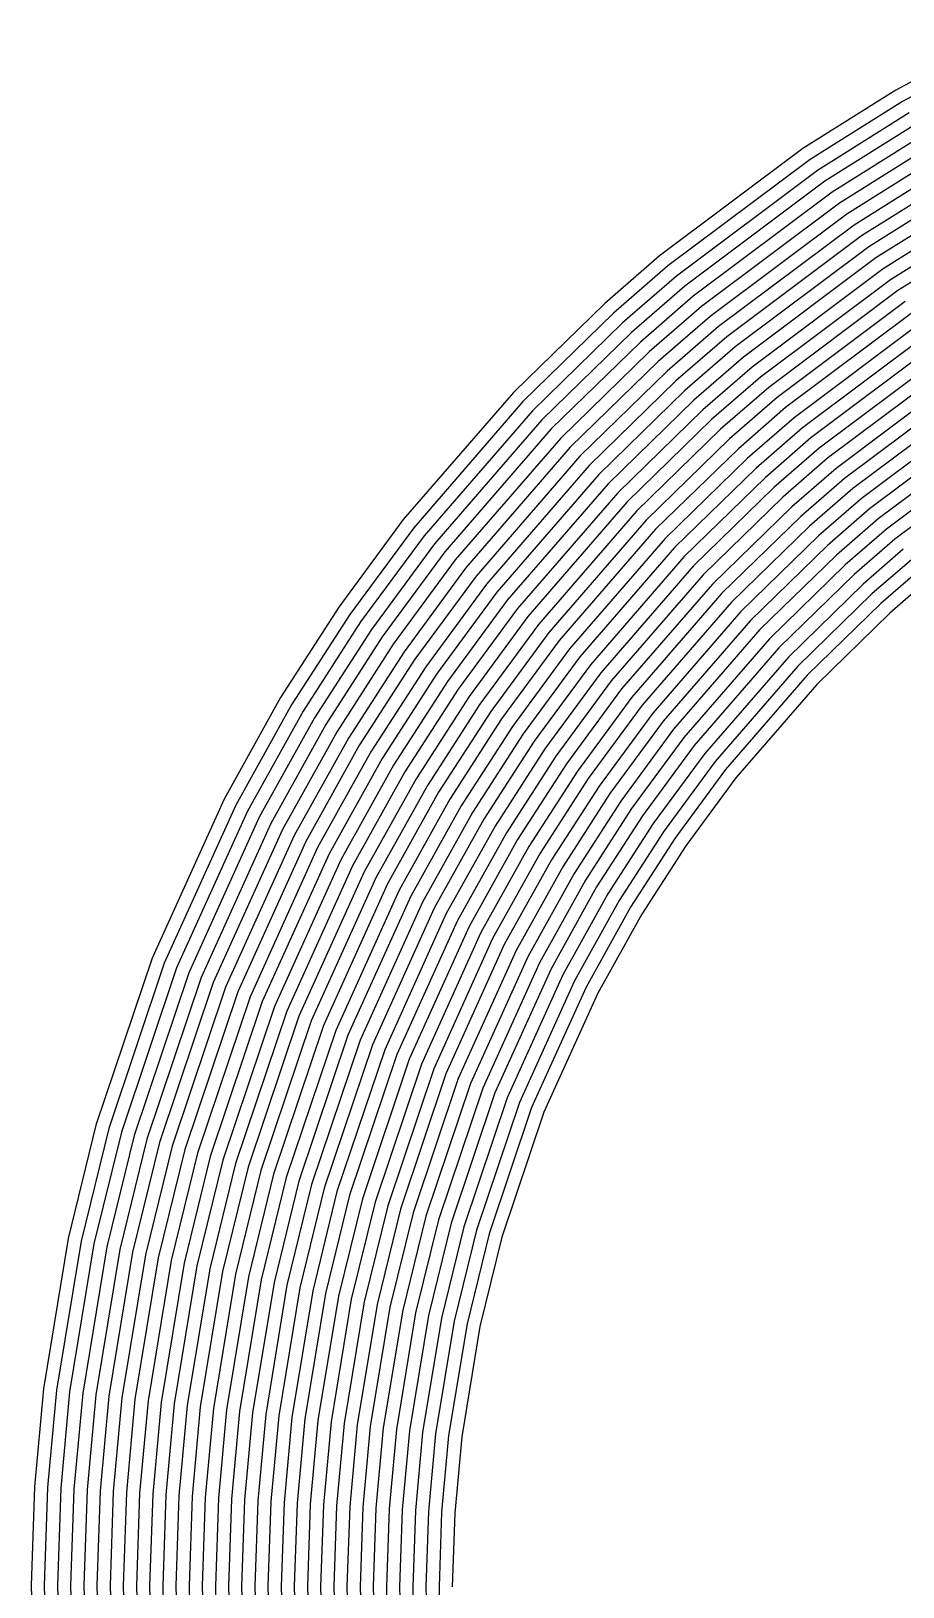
# Model space of a CAD drawing. Header units: metres. Extents: x -19 to 19, y -19.6 to 19.6.
# Drawn here: x -18.982 to -16.994, y -5.217 to -1.668 of the extents above; entities that cross this region are included whole.
import ezdxf

# ---------------------------------------------------------------- set-up
doc = ezdxf.new("R2010")
doc.units = ezdxf.units.M

msp = doc.modelspace()

# ---------------------------------------------------------------- linework, layer by layer
for p, q in [((-16.758913, -1.668138, 0.678559), (-17.009567, -1.802801, 0.676341)), ((-16.745437, -1.694948, 0.678049), (-16.99448, -1.828745, 0.675826)), ((-17.009567, -1.802801, 0.676341), (-17.221837, -1.935934, 0.674029)), ((-16.99448, -1.828745, 0.675826), (-17.205146, -1.960872, 0.673515)), ((-16.979392, -1.85469, 0.675311), (-17.188456, -1.985811, 0.673001)), ((-16.964305, -1.880634, 0.674796), (-17.171765, -2.01075, 0.672486)), ((-16.949217, -1.906579, 0.674281), (-17.155075, -2.035689, 0.671972)), ((-17.221837, -1.935934, 0.674029), (-17.548537, -2.18068, 0.669464)), ((-16.93413, -1.932523, 0.673766), (-17.138384, -2.060628, 0.671457)), ((-17.205146, -1.960872, 0.673515), (-17.529371, -2.203763, 0.668955)), ((-17.188456, -1.985811, 0.673001), (-17.510204, -2.226847, 0.668445)), ((-16.919042, -1.958468, 0.673251), (-17.121694, -2.085566, 0.670943)), ((-16.903954, -1.984412, 0.672737), (-17.105003, -2.110505, 0.670428)), ((-17.171765, -2.01075, 0.672486), (-17.491038, -2.24993, 0.667936)), ((-16.888867, -2.010357, 0.672222), (-17.088312, -2.135444, 0.669914)), ((-17.155075, -2.035689, 0.671972), (-17.471872, -2.273013, 0.667426)), ((-16.873779, -2.036301, 0.671707), (-17.071622, -2.160383, 0.6694)), ((-17.138384, -2.060628, 0.671457), (-17.452705, -2.296097, 0.666916)), ((-17.121694, -2.085566, 0.670943), (-17.433539, -2.31918, 0.666407)), ((-16.858692, -2.062246, 0.671192), (-17.054931, -2.185322, 0.668885)), ((-16.843604, -2.08819, 0.670677), (-17.038241, -2.21026, 0.668371)), ((-17.105003, -2.110505, 0.670428), (-17.414373, -2.342264, 0.665897)), ((-16.828516, -2.114135, 0.670162), (-17.02155, -2.235199, 0.667856)), ((-17.088312, -2.135444, 0.669914), (-17.395206, -2.365347, 0.665388)), ((-17.071622, -2.160383, 0.6694), (-17.37604, -2.38843, 0.664878)), ((-16.813429, -2.140079, 0.669647), (-17.00486, -2.260138, 0.667342)), ((-17.548537, -2.18068, 0.669464), (-17.673719, -2.289394, 0.667308)), ((-17.054931, -2.185322, 0.668885), (-17.356874, -2.411514, 0.664369)), ((-17.529371, -2.203763, 0.668955), (-17.653397, -2.311473, 0.666804)), ((-17.510204, -2.226847, 0.668445), (-17.633075, -2.333552, 0.666301)), ((-17.038241, -2.21026, 0.668371), (-17.337708, -2.434597, 0.663859)), ((-17.02155, -2.235199, 0.667856), (-17.318541, -2.457681, 0.663349)), ((-17.491038, -2.24993, 0.667936), (-17.612752, -2.355631, 0.665797)), ((-17.00486, -2.260138, 0.667342), (-17.299375, -2.480764, 0.66284)), ((-17.673719, -2.289394, 0.667308), (-17.88201, -2.492346, 0.663073)), ((-17.471872, -2.273013, 0.667426), (-17.59243, -2.37771, 0.665294)), ((-17.452705, -2.296097, 0.666916), (-17.572107, -2.399789, 0.66479)), ((-16.988169, -2.285077, 0.666827), (-17.280209, -2.503847, 0.66233)), ((-17.653397, -2.311473, 0.666804), (-17.860384, -2.513154, 0.662575)), ((-17.633075, -2.333552, 0.666301), (-17.838757, -2.533962, 0.662078)), ((-17.433539, -2.31918, 0.666407), (-17.551785, -2.421868, 0.664287)), ((-16.971479, -2.310016, 0.666313), (-17.261042, -2.526931, 0.661821)), ((-16.954788, -2.334954, 0.665799), (-17.241876, -2.550014, 0.661311)), ((-17.612752, -2.355631, 0.665797), (-17.817131, -2.554771, 0.66158)), ((-17.414373, -2.342264, 0.665897), (-17.531463, -2.443947, 0.663784)), ((-17.395206, -2.365347, 0.665388), (-17.51114, -2.466027, 0.66328)), ((-16.938098, -2.359893, 0.665284), (-17.22271, -2.573098, 0.660802)), ((-17.59243, -2.37771, 0.665294), (-17.795505, -2.575579, 0.661083)), ((-17.572107, -2.399789, 0.66479), (-17.773878, -2.596387, 0.660586)), ((-17.37604, -2.38843, 0.664878), (-17.490818, -2.488106, 0.662777)), ((-17.356874, -2.411514, 0.664369), (-17.470495, -2.510185, 0.662273)), ((-16.921407, -2.384832, 0.66477), (-17.203543, -2.596181, 0.660292)), ((-16.904717, -2.409771, 0.664255), (-17.184377, -2.619264, 0.659783)), ((-17.551785, -2.421868, 0.664287), (-17.752252, -2.617195, 0.660088)), ((-17.531463, -2.443947, 0.663784), (-17.730626, -2.638003, 0.659591)), ((-17.337708, -2.434597, 0.663859), (-17.450173, -2.532264, 0.66177)), ((-16.888026, -2.43471, 0.663741), (-17.165211, -2.642348, 0.659273)), ((-17.51114, -2.466027, 0.66328), (-17.708999, -2.658811, 0.659093)), ((-17.318541, -2.457681, 0.663349), (-17.42985, -2.554343, 0.661266)), ((-17.299375, -2.480764, 0.66284), (-17.409528, -2.576422, 0.660763)), ((-16.871336, -2.459648, 0.663226), (-17.146044, -2.665431, 0.658763)), ((-17.88201, -2.492346, 0.663073), (-18.133171, -2.78241, 0.656534)), ((-17.860384, -2.513154, 0.662575), (-18.109465, -2.800806, 0.656062)), ((-17.490818, -2.488106, 0.662777), (-17.687373, -2.679619, 0.658596)), ((-17.470495, -2.510185, 0.662273), (-17.665747, -2.700427, 0.658098)), ((-17.280209, -2.503847, 0.66233), (-17.389206, -2.598501, 0.660259)), ((-16.854645, -2.484587, 0.662712), (-17.126878, -2.688515, 0.658254)), ((-16.837955, -2.509526, 0.662198), (-17.107712, -2.711598, 0.657744)), ((-17.838757, -2.533962, 0.662078), (-18.085759, -2.819202, 0.65559)), ((-17.817131, -2.554771, 0.66158), (-18.062053, -2.837598, 0.655118)), ((-17.450173, -2.532264, 0.66177), (-17.64412, -2.721235, 0.657601)), ((-17.42985, -2.554343, 0.661266), (-17.622494, -2.742043, 0.657103)), ((-17.261042, -2.526931, 0.661821), (-17.368883, -2.62058, 0.659756)), ((-17.241876, -2.550014, 0.661311), (-17.348561, -2.642659, 0.659252)), ((-16.821264, -2.534465, 0.661683), (-17.088545, -2.734681, 0.657235)), ((-17.795505, -2.575579, 0.661083), (-18.038347, -2.855994, 0.654647)), ((-17.409528, -2.576422, 0.660763), (-17.600868, -2.762852, 0.656606)), ((-17.22271, -2.573098, 0.660802), (-17.328238, -2.664738, 0.658749)), ((-16.804574, -2.559404, 0.661169), (-17.069379, -2.757765, 0.656725)), ((-16.787883, -2.584342, 0.660654), (-17.050213, -2.780848, 0.656216)), ((-17.773878, -2.596387, 0.660586), (-18.014641, -2.87439, 0.654175)), ((-17.752252, -2.617195, 0.660088), (-17.990935, -2.892786, 0.653703)), ((-17.389206, -2.598501, 0.660259), (-17.579241, -2.78366, 0.656108)), ((-17.368883, -2.62058, 0.659756), (-17.557615, -2.804468, 0.655611)), ((-17.203543, -2.596181, 0.660292), (-17.307916, -2.686817, 0.658245)), ((-17.184377, -2.619264, 0.659783), (-17.287593, -2.708896, 0.657742)), ((-16.771193, -2.609281, 0.66014), (-17.031046, -2.803932, 0.655706)), ((-17.730626, -2.638003, 0.659591), (-17.96723, -2.911182, 0.653231)), ((-17.708999, -2.658811, 0.659093), (-17.943524, -2.929578, 0.65276)), ((-17.348561, -2.642659, 0.659252), (-17.535989, -2.825276, 0.655114)), ((-17.165211, -2.642348, 0.659273), (-17.267271, -2.730975, 0.657238)), ((-16.754502, -2.63422, 0.659625), (-17.01188, -2.827015, 0.655196)), ((-17.687373, -2.679619, 0.658596), (-17.919818, -2.947974, 0.652288)), ((-17.328238, -2.664738, 0.658749), (-17.514362, -2.846084, 0.654616)), ((-17.307916, -2.686817, 0.658245), (-17.492736, -2.866892, 0.654119)), ((-17.146044, -2.665431, 0.658763), (-17.246949, -2.753054, 0.656735)), ((-17.126878, -2.688515, 0.658254), (-17.226626, -2.775134, 0.656232)), ((-17.665747, -2.700427, 0.658098), (-17.896112, -2.966371, 0.651816)), ((-17.64412, -2.721235, 0.657601), (-17.872406, -2.984767, 0.651344)), ((-17.287593, -2.708896, 0.657742), (-17.47111, -2.8877, 0.653621)), ((-17.267271, -2.730975, 0.657238), (-17.449483, -2.908508, 0.653124)), ((-17.107712, -2.711598, 0.657744), (-17.206304, -2.797213, 0.655728)), ((-17.622494, -2.742043, 0.657103), (-17.8487, -3.003163, 0.650873)), ((-17.600868, -2.762852, 0.656606), (-17.824994, -3.021559, 0.650401)), ((-17.246949, -2.753054, 0.656735), (-17.427857, -2.929316, 0.652626)), ((-17.088545, -2.734681, 0.657235), (-17.185981, -2.819292, 0.655225)), ((-17.069379, -2.757765, 0.656725), (-17.165659, -2.841371, 0.654721)), ((-18.133171, -2.78241, 0.656534), (-18.279823, -2.981728, 0.651715)), ((-18.109465, -2.800806, 0.656062), (-18.255106, -2.998749, 0.651258)), ((-17.579241, -2.78366, 0.656108), (-17.801289, -3.039955, 0.649929)), ((-17.226626, -2.775134, 0.656232), (-17.406231, -2.950124, 0.652129)), ((-17.206304, -2.797213, 0.655728), (-17.384604, -2.970933, 0.651631)), ((-17.050213, -2.780848, 0.656216), (-17.145337, -2.86345, 0.654218)), ((-18.085759, -2.819202, 0.65559), (-18.230389, -3.01577, 0.650801)), ((-18.062053, -2.837598, 0.655118), (-18.205671, -3.032791, 0.650344)), ((-17.557615, -2.804468, 0.655611), (-17.777583, -3.058351, 0.649457)), ((-17.535989, -2.825276, 0.655114), (-17.753877, -3.076747, 0.648986)), ((-17.185981, -2.819292, 0.655225), (-17.362978, -2.991741, 0.651134)), ((-17.031046, -2.803932, 0.655706), (-17.125014, -2.885529, 0.653714)), ((-17.01188, -2.827015, 0.655196), (-17.104692, -2.907608, 0.653211)), ((-18.038347, -2.855994, 0.654647), (-18.180954, -3.049812, 0.649888)), ((-18.014641, -2.87439, 0.654175), (-18.156237, -3.066833, 0.649431)), ((-17.514362, -2.846084, 0.654616), (-17.730171, -3.095143, 0.648514)), ((-17.492736, -2.866892, 0.654119), (-17.706465, -3.113539, 0.648042)), ((-17.165659, -2.841371, 0.654721), (-17.341352, -3.012549, 0.650637)), ((-17.145337, -2.86345, 0.654218), (-17.319725, -3.033357, 0.650139)), ((-16.992714, -2.850098, 0.654687), (-17.084369, -2.929687, 0.652724)), ((-16.973548, -2.873182, 0.654177), (-17.064047, -2.951767, 0.652239)), ((-17.990935, -2.892786, 0.653703), (-18.13152, -3.083854, 0.648974)), ((-17.47111, -2.8877, 0.653621), (-17.682759, -3.131935, 0.64757)), ((-17.449483, -2.908508, 0.653124), (-17.659053, -3.150331, 0.647098)), ((-17.125014, -2.885529, 0.653714), (-17.298099, -3.054165, 0.649642)), ((-17.104692, -2.907608, 0.653211), (-17.276473, -3.074973, 0.649144)), ((-16.954381, -2.896265, 0.653668), (-17.043724, -2.973846, 0.651754)), ((-17.96723, -2.911182, 0.653231), (-18.106802, -3.100875, 0.648517)), ((-17.943524, -2.929578, 0.65276), (-18.082085, -3.117896, 0.64806)), ((-17.427857, -2.929316, 0.652626), (-17.635347, -3.168727, 0.646627)), ((-17.084369, -2.929687, 0.652724), (-17.254846, -3.095781, 0.648647)), ((-16.935215, -2.919349, 0.653158), (-17.023402, -2.995926, 0.651269)), ((-17.919818, -2.947974, 0.652288), (-18.057368, -3.134917, 0.647604)), ((-17.896112, -2.966371, 0.651816), (-18.032651, -3.151938, 0.647147)), ((-17.406231, -2.950124, 0.652129), (-17.611642, -3.187123, 0.646155)), ((-17.384604, -2.970933, 0.651631), (-17.587936, -3.205519, 0.645683)), ((-17.064047, -2.951767, 0.652239), (-17.23322, -3.116589, 0.648149)), ((-17.043724, -2.973846, 0.651754), (-17.211594, -3.137397, 0.647652)), ((-18.279823, -2.981728, 0.651715), (-18.412891, -3.188243, 0.646443)), ((-18.255106, -2.998749, 0.651258), (-18.38715, -3.203673, 0.646012)), ((-18.230389, -3.01577, 0.650801), (-18.361408, -3.219103, 0.64558)), ((-17.872406, -2.984767, 0.651344), (-18.007934, -3.168959, 0.64669)), ((-17.8487, -3.003163, 0.650873), (-17.983216, -3.18598, 0.646233)), ((-17.362978, -2.991741, 0.651134), (-17.56423, -3.223915, 0.645211)), ((-17.341352, -3.012549, 0.650637), (-17.540524, -3.242311, 0.64474)), ((-17.023402, -2.995926, 0.651269), (-17.189967, -3.158205, 0.647154)), ((-18.205671, -3.032791, 0.650344), (-18.335666, -3.234533, 0.645149)), ((-18.180954, -3.049812, 0.649888), (-18.309924, -3.249964, 0.644718)), ((-17.824994, -3.021559, 0.650401), (-17.958499, -3.203001, 0.645776)), ((-17.801289, -3.039955, 0.649929), (-17.933782, -3.220022, 0.64532)), ((-17.319725, -3.033357, 0.650139), (-17.516818, -3.260707, 0.644268)), ((-18.156237, -3.066833, 0.649431), (-18.284182, -3.265394, 0.644287)), ((-18.13152, -3.083854, 0.648974), (-18.25844, -3.280824, 0.643856)), ((-17.777583, -3.058351, 0.649457), (-17.909065, -3.237043, 0.644863)), ((-17.753877, -3.076747, 0.648986), (-17.884347, -3.254063, 0.644406)), ((-17.298099, -3.054165, 0.649642), (-17.493112, -3.279103, 0.643796)), ((-17.276473, -3.074973, 0.649144), (-17.469406, -3.297499, 0.643324)), ((-18.106802, -3.100875, 0.648517), (-18.232698, -3.296254, 0.643425)), ((-18.082085, -3.117896, 0.64806), (-18.206956, -3.311684, 0.642993)), ((-17.730171, -3.095143, 0.648514), (-17.85963, -3.271084, 0.643949)), ((-17.706465, -3.113539, 0.648042), (-17.834913, -3.288105, 0.643492)), ((-17.254846, -3.095781, 0.648647), (-17.445701, -3.315895, 0.642853)), ((-17.23322, -3.116589, 0.648149), (-17.421995, -3.334291, 0.642381)), ((-18.057368, -3.134917, 0.647604), (-18.181214, -3.327115, 0.642562)), ((-18.032651, -3.151938, 0.647147), (-18.155472, -3.342545, 0.642131)), ((-17.682759, -3.131935, 0.64757), (-17.810196, -3.305126, 0.643036)), ((-17.659053, -3.150331, 0.647098), (-17.785478, -3.322147, 0.642579)), ((-17.211594, -3.137397, 0.647652), (-17.398289, -3.352687, 0.641909)), ((-17.189967, -3.158205, 0.647154), (-17.374583, -3.371083, 0.641437)), ((-18.412891, -3.188243, 0.646443), (-18.541948, -3.419923, 0.640184)), ((-18.007934, -3.168959, 0.64669), (-18.12973, -3.357975, 0.6417)), ((-17.983216, -3.18598, 0.646233), (-18.103988, -3.373405, 0.641269)), ((-17.635347, -3.168727, 0.646627), (-17.760761, -3.339168, 0.642122)), ((-17.611642, -3.187123, 0.646155), (-17.736044, -3.356189, 0.641665)), ((-18.38715, -3.203673, 0.646012), (-18.515311, -3.433748, 0.639778)), ((-18.361408, -3.219103, 0.64558), (-18.488675, -3.447572, 0.639371)), ((-17.958499, -3.203001, 0.645776), (-18.078246, -3.388836, 0.640838)), ((-17.933782, -3.220022, 0.64532), (-18.052504, -3.404266, 0.640407)), ((-17.587936, -3.205519, 0.645683), (-17.711327, -3.37321, 0.641208)), ((-17.56423, -3.223915, 0.645211), (-17.68661, -3.390231, 0.640752)), ((-18.335666, -3.234533, 0.645149), (-18.462039, -3.461396, 0.638964)), ((-18.309924, -3.249964, 0.644718), (-18.435403, -3.475221, 0.638558)), ((-17.909065, -3.237043, 0.644863), (-18.026762, -3.419696, 0.639975)), ((-17.884347, -3.254063, 0.644406), (-18.00102, -3.435126, 0.639544)), ((-17.540524, -3.242311, 0.64474), (-17.661892, -3.407252, 0.640295)), ((-17.516818, -3.260707, 0.644268), (-17.637175, -3.424273, 0.639838)), ((-18.284182, -3.265394, 0.644287), (-18.408767, -3.489045, 0.638151)), ((-18.25844, -3.280824, 0.643856), (-18.38213, -3.50287, 0.637744)), ((-18.232698, -3.296254, 0.643425), (-18.355494, -3.516694, 0.637338)), ((-17.85963, -3.271084, 0.643949), (-17.975278, -3.450556, 0.639113)), ((-17.834913, -3.288105, 0.643492), (-17.949536, -3.465987, 0.638682)), ((-17.493112, -3.279103, 0.643796), (-17.612458, -3.441294, 0.639381)), ((-17.469406, -3.297499, 0.643324), (-17.587741, -3.458315, 0.638924)), ((-18.206956, -3.311684, 0.642993), (-18.328858, -3.530518, 0.636931)), ((-18.181214, -3.327115, 0.642562), (-18.302222, -3.544343, 0.636524)), ((-17.810196, -3.305126, 0.643036), (-17.923794, -3.481417, 0.638251)), ((-17.785478, -3.322147, 0.642579), (-17.898052, -3.496847, 0.63782)), ((-17.445701, -3.315895, 0.642853), (-17.563023, -3.475336, 0.638468)), ((-17.421995, -3.334291, 0.642381), (-17.538306, -3.492357, 0.638011)), ((-18.155472, -3.342545, 0.642131), (-18.275586, -3.558167, 0.636118)), ((-18.12973, -3.357975, 0.6417), (-18.248949, -3.571991, 0.635711)), ((-17.760761, -3.339168, 0.642122), (-17.87231, -3.512277, 0.637388)), ((-17.736044, -3.356189, 0.641665), (-17.846568, -3.527707, 0.636957)), ((-17.398289, -3.352687, 0.641909), (-17.513589, -3.509378, 0.637554)), ((-17.374583, -3.371083, 0.641437), (-17.488872, -3.526399, 0.637097)), ((-18.103988, -3.373405, 0.641269), (-18.222313, -3.585816, 0.635304)), ((-18.078246, -3.388836, 0.640838), (-18.195677, -3.59964, 0.634897)), ((-18.052504, -3.404266, 0.640407), (-18.169041, -3.613465, 0.634491)), ((-17.711327, -3.37321, 0.641208), (-17.820826, -3.543138, 0.636526)), ((-17.68661, -3.390231, 0.640752), (-17.795084, -3.558568, 0.636095)), ((-18.541948, -3.419923, 0.640184), (-18.706188, -3.783019, 0.629655)), ((-18.515311, -3.433748, 0.639778), (-18.678258, -3.79399, 0.629309)), ((-18.026762, -3.419696, 0.639975), (-18.142405, -3.627289, 0.634084)), ((-18.00102, -3.435126, 0.639544), (-18.115768, -3.641113, 0.633677)), ((-17.661892, -3.407252, 0.640295), (-17.769342, -3.573998, 0.635664)), ((-17.637175, -3.424273, 0.639838), (-17.7436, -3.589428, 0.635233)), ((-17.612458, -3.441294, 0.639381), (-17.717858, -3.604859, 0.634802)), ((-18.488675, -3.447572, 0.639371), (-18.650328, -3.804961, 0.628963)), ((-18.462039, -3.461396, 0.638964), (-18.622398, -3.815933, 0.628617)), ((-18.435403, -3.475221, 0.638558), (-18.594468, -3.826904, 0.62827)), ((-17.975278, -3.450556, 0.639113), (-18.089132, -3.654938, 0.633271)), ((-17.949536, -3.465987, 0.638682), (-18.062496, -3.668762, 0.632864)), ((-17.587741, -3.458315, 0.638924), (-17.692116, -3.620289, 0.63437)), ((-17.563023, -3.475336, 0.638468), (-17.666374, -3.635719, 0.633939)), ((-18.408767, -3.489045, 0.638151), (-18.566538, -3.837875, 0.627924)), ((-18.38213, -3.50287, 0.637744), (-18.538608, -3.848846, 0.627578)), ((-17.923794, -3.481417, 0.638251), (-18.03586, -3.682586, 0.632457)), ((-17.898052, -3.496847, 0.63782), (-18.009224, -3.696411, 0.632051)), ((-17.87231, -3.512277, 0.637388), (-17.982587, -3.710235, 0.631644)), ((-17.538306, -3.492357, 0.638011), (-17.640632, -3.651149, 0.633508)), ((-17.513589, -3.509378, 0.637554), (-17.61489, -3.666579, 0.633077)), ((-18.355494, -3.516694, 0.637338), (-18.510678, -3.859818, 0.627232)), ((-18.328858, -3.530518, 0.636931), (-18.482748, -3.870789, 0.626885)), ((-18.302222, -3.544343, 0.636524), (-18.454818, -3.88176, 0.626539)), ((-17.846568, -3.527707, 0.636957), (-17.955951, -3.72406, 0.631237)), ((-17.820826, -3.543138, 0.636526), (-17.929315, -3.737884, 0.63083)), ((-17.488872, -3.526399, 0.637097), (-17.589148, -3.682009, 0.632624)), ((-18.275586, -3.558167, 0.636118), (-18.426888, -3.892731, 0.626193)), ((-18.248949, -3.571991, 0.635711), (-18.398958, -3.903703, 0.625847)), ((-17.795084, -3.558568, 0.636095), (-17.902679, -3.751708, 0.630424)), ((-17.769342, -3.573998, 0.635664), (-17.876042, -3.765533, 0.630017)), ((-18.222313, -3.585816, 0.635304), (-18.371028, -3.914674, 0.6255)), ((-18.195677, -3.59964, 0.634897), (-18.343099, -3.925645, 0.625154)), ((-18.169041, -3.613465, 0.634491), (-18.315169, -3.936616, 0.624808)), ((-17.7436, -3.589428, 0.635233), (-17.849406, -3.779357, 0.62961)), ((-17.717858, -3.604859, 0.634802), (-17.82277, -3.793181, 0.629204)), ((-18.142405, -3.627289, 0.634084), (-18.287239, -3.947588, 0.624462)), ((-18.115768, -3.641113, 0.633677), (-18.259309, -3.958559, 0.624115)), ((-18.089132, -3.654938, 0.633271), (-18.231379, -3.96953, 0.623769)), ((-17.692116, -3.620289, 0.63437), (-17.796134, -3.807006, 0.628797)), ((-17.666374, -3.635719, 0.633939), (-17.769498, -3.82083, 0.62839)), ((-17.640632, -3.651149, 0.633508), (-17.742861, -3.834655, 0.627984)), ((-18.062496, -3.668762, 0.632864), (-18.203449, -3.980501, 0.623423)), ((-18.03586, -3.682586, 0.632457), (-18.175519, -3.991473, 0.623077)), ((-17.61489, -3.666579, 0.633077), (-17.716225, -3.848479, 0.627577)), ((-17.589148, -3.682009, 0.632624), (-17.689589, -3.862303, 0.62717)), ((-18.009224, -3.696411, 0.632051), (-18.147589, -4.002444, 0.62273)), ((-17.982587, -3.710235, 0.631644), (-18.119659, -4.013415, 0.622384)), ((-17.955951, -3.72406, 0.631237), (-18.091729, -4.024386, 0.622038)), ((-17.929315, -3.737884, 0.63083), (-18.063799, -4.035358, 0.621692)), ((-17.902679, -3.751708, 0.630424), (-18.035869, -4.046329, 0.621345)), ((-18.706188, -3.783019, 0.629655), (-18.834083, -4.16356, 0.617672)), ((-18.678258, -3.79399, 0.629309), (-18.805153, -4.171546, 0.617401)), ((-17.876042, -3.765533, 0.630017), (-18.007939, -4.0573, 0.620999)), ((-17.849406, -3.779357, 0.62961), (-17.980009, -4.068271, 0.620653)), ((-17.82277, -3.793181, 0.629204), (-17.952079, -4.079243, 0.620307)), ((-18.650328, -3.804961, 0.628963), (-18.776223, -4.179532, 0.61713)), ((-18.622398, -3.815933, 0.628617), (-18.747294, -4.187518, 0.616859)), ((-18.594468, -3.826904, 0.62827), (-18.718364, -4.195504, 0.616588)), ((-17.796134, -3.807006, 0.628797), (-17.924149, -4.090214, 0.61996)), ((-17.769498, -3.82083, 0.62839), (-17.89622, -4.101185, 0.619614)), ((-18.566538, -3.837875, 0.627924), (-18.689434, -4.20349, 0.616317)), ((-18.538608, -3.848846, 0.627578), (-18.660505, -4.211476, 0.616046)), ((-18.510678, -3.859818, 0.627232), (-18.631575, -4.219461, 0.615774)), ((-17.742861, -3.834655, 0.627984), (-17.86829, -4.112156, 0.619268)), ((-17.716225, -3.848479, 0.627577), (-17.84036, -4.123128, 0.618922)), ((-17.689589, -3.862303, 0.62717), (-17.81243, -4.134099, 0.618575)), ((-18.482748, -3.870789, 0.626885), (-18.602645, -4.227447, 0.615503)), ((-18.454818, -3.88176, 0.626539), (-18.573716, -4.235433, 0.615232)), ((-18.426888, -3.892731, 0.626193), (-18.544786, -4.243419, 0.614961)), ((-18.398958, -3.903703, 0.625847), (-18.515856, -4.251405, 0.61469)), ((-18.371028, -3.914674, 0.6255), (-18.486927, -4.259391, 0.614419)), ((-18.343099, -3.925645, 0.625154), (-18.457997, -4.267377, 0.614148)), ((-18.315169, -3.936616, 0.624808), (-18.429067, -4.275363, 0.613877)), ((-18.287239, -3.947588, 0.624462), (-18.400138, -4.283349, 0.613606)), ((-18.259309, -3.958559, 0.624115), (-18.371208, -4.291334, 0.613335)), ((-18.231379, -3.96953, 0.623769), (-18.342278, -4.29932, 0.613063)), ((-18.203449, -3.980501, 0.623423), (-18.313349, -4.307306, 0.612792)), ((-18.175519, -3.991473, 0.623077), (-18.284419, -4.315292, 0.612521)), ((-18.147589, -4.002444, 0.62273), (-18.255489, -4.323278, 0.61225)), ((-18.119659, -4.013415, 0.622384), (-18.226559, -4.331264, 0.611979)), ((-18.091729, -4.024386, 0.622038), (-18.19763, -4.33925, 0.611708)), ((-18.063799, -4.035358, 0.621692), (-18.1687, -4.347236, 0.611437)), ((-18.035869, -4.046329, 0.621345), (-18.13977, -4.355222, 0.611166)), ((-18.007939, -4.0573, 0.620999), (-18.110841, -4.363207, 0.610895)), ((-17.980009, -4.068271, 0.620653), (-18.081911, -4.371193, 0.610624)), ((-17.952079, -4.079243, 0.620307), (-18.052981, -4.379179, 0.610352)), ((-17.924149, -4.090214, 0.61996), (-18.024052, -4.387165, 0.610081)), ((-17.89622, -4.101185, 0.619614), (-17.995122, -4.395151, 0.60981)), ((-17.86829, -4.112156, 0.619268), (-17.966192, -4.403137, 0.609539)), ((-17.84036, -4.123128, 0.618922), (-17.937263, -4.411123, 0.609268)), ((-17.81243, -4.134099, 0.618575), (-17.908333, -4.419109, 0.608997)), ((-18.834083, -4.16356, 0.617672), (-18.897399, -4.421971, 0.608981)), ((-18.805153, -4.171546, 0.617401), (-18.868052, -4.428251, 0.608758)), ((-18.776223, -4.179532, 0.61713), (-18.838704, -4.434531, 0.608535)), ((-18.747294, -4.187518, 0.616859), (-18.809357, -4.440811, 0.608312)), ((-18.718364, -4.195504, 0.616588), (-18.780009, -4.447092, 0.608089)), ((-18.689434, -4.20349, 0.616317), (-18.750662, -4.453372, 0.607867)), ((-18.660505, -4.211476, 0.616046), (-18.721314, -4.459652, 0.607644)), ((-18.631575, -4.219461, 0.615774), (-18.691967, -4.465933, 0.607421)), ((-18.602645, -4.227447, 0.615503), (-18.662619, -4.472213, 0.607198)), ((-18.573716, -4.235433, 0.615232), (-18.633271, -4.478493, 0.606975)), ((-18.544786, -4.243419, 0.614961), (-18.603924, -4.484774, 0.606753)), ((-18.515856, -4.251405, 0.61469), (-18.574576, -4.491054, 0.60653)), ((-18.486927, -4.259391, 0.614419), (-18.545229, -4.497334, 0.606307)), ((-18.457997, -4.267377, 0.614148), (-18.515881, -4.503614, 0.606084)), ((-18.429067, -4.275363, 0.613877), (-18.486534, -4.509895, 0.605861)), ((-18.400138, -4.283349, 0.613606), (-18.457186, -4.516175, 0.605638)), ((-18.371208, -4.291334, 0.613335), (-18.427839, -4.522455, 0.605416)), ((-18.342278, -4.29932, 0.613063), (-18.398491, -4.528736, 0.605193)), ((-18.313349, -4.307306, 0.612792), (-18.369144, -4.535016, 0.60497)), ((-18.284419, -4.315292, 0.612521), (-18.339796, -4.541296, 0.604747)), ((-18.255489, -4.323278, 0.61225), (-18.310449, -4.547576, 0.604524)), ((-18.226559, -4.331264, 0.611979), (-18.281101, -4.553857, 0.604302)), ((-18.19763, -4.33925, 0.611708), (-18.251754, -4.560137, 0.604079)), ((-18.1687, -4.347236, 0.611437), (-18.222406, -4.566417, 0.603856)), ((-18.13977, -4.355222, 0.611166), (-18.193059, -4.572698, 0.603633)), ((-18.110841, -4.363207, 0.610895), (-18.163711, -4.578978, 0.60341)), ((-18.081911, -4.371193, 0.610624), (-18.134364, -4.585258, 0.603187)), ((-18.052981, -4.379179, 0.610352), (-18.105016, -4.591539, 0.602965)), ((-18.024052, -4.387165, 0.610081), (-18.075669, -4.597819, 0.602742)), ((-17.995122, -4.395151, 0.60981), (-18.046321, -4.604099, 0.602519)), ((-18.897399, -4.421971, 0.608981), (-18.953851, -4.76497, 0.596756)), ((-18.868052, -4.428251, 0.608758), (-18.924039, -4.768398, 0.596626)), ((-18.838704, -4.434531, 0.608535), (-18.894228, -4.771826, 0.596496)), ((-17.966192, -4.403137, 0.609539), (-18.016974, -4.610379, 0.602296)), ((-17.937263, -4.411123, 0.609268), (-17.987626, -4.61666, 0.602073)), ((-17.908333, -4.419109, 0.608997), (-17.958279, -4.62294, 0.601851)), ((-18.809357, -4.440811, 0.608312), (-18.864416, -4.775253, 0.596367)), ((-18.780009, -4.447092, 0.608089), (-18.834605, -4.778681, 0.596237)), ((-18.750662, -4.453372, 0.607867), (-18.804793, -4.782109, 0.596107)), ((-18.721314, -4.459652, 0.607644), (-18.774982, -4.785536, 0.595977)), ((-18.691967, -4.465933, 0.607421), (-18.74517, -4.788964, 0.595848)), ((-18.662619, -4.472213, 0.607198), (-18.715358, -4.792392, 0.595718)), ((-18.633271, -4.478493, 0.606975), (-18.685547, -4.79582, 0.595588)), ((-18.603924, -4.484774, 0.606753), (-18.655735, -4.799247, 0.595458)), ((-18.574576, -4.491054, 0.60653), (-18.625924, -4.802675, 0.595329)), ((-18.545229, -4.497334, 0.606307), (-18.596112, -4.806103, 0.595199)), ((-18.515881, -4.503614, 0.606084), (-18.5663, -4.80953, 0.595069)), ((-18.486534, -4.509895, 0.605861), (-18.536489, -4.812958, 0.594939)), ((-18.457186, -4.516175, 0.605638), (-18.506677, -4.816386, 0.59481)), ((-18.427839, -4.522455, 0.605416), (-18.476866, -4.819814, 0.59468)), ((-18.398491, -4.528736, 0.605193), (-18.447054, -4.823241, 0.59455)), ((-18.369144, -4.535016, 0.60497), (-18.417243, -4.826669, 0.59442)), ((-18.339796, -4.541296, 0.604747), (-18.387431, -4.830097, 0.594291)), ((-18.310449, -4.547576, 0.604524), (-18.357619, -4.833524, 0.594161)), ((-18.281101, -4.553857, 0.604302), (-18.327808, -4.836952, 0.594031)), ((-18.251754, -4.560137, 0.604079), (-18.297996, -4.84038, 0.593901)), ((-18.222406, -4.566417, 0.603856), (-18.268185, -4.843808, 0.593772)), ((-18.193059, -4.572698, 0.603633), (-18.238373, -4.847235, 0.593642)), ((-18.163711, -4.578978, 0.60341), (-18.208562, -4.850663, 0.593512)), ((-18.134364, -4.585258, 0.603187), (-18.17875, -4.854091, 0.593382)), ((-18.105016, -4.591539, 0.602965), (-18.148938, -4.857518, 0.593253)), ((-18.075669, -4.597819, 0.602742), (-18.119127, -4.860946, 0.593123)), ((-18.046321, -4.604099, 0.602519), (-18.089315, -4.864374, 0.592993)), ((-18.016974, -4.610379, 0.602296), (-18.059504, -4.867802, 0.592863)), ((-17.987626, -4.61666, 0.602073), (-18.029692, -4.871229, 0.592734)), ((-17.958279, -4.62294, 0.601851), (-17.99988, -4.874657, 0.592604)), ((-18.953851, -4.76497, 0.596756), (-18.974254, -4.988208, 0.588374)), ((-18.924039, -4.768398, 0.596626), (-18.944301, -4.990091, 0.5883)), ((-18.894228, -4.771826, 0.596496), (-18.914348, -4.991975, 0.588225)), ((-18.864416, -4.775253, 0.596367), (-18.884396, -4.993858, 0.58815)), ((-18.834605, -4.778681, 0.596237), (-18.854443, -4.995741, 0.588076)), ((-18.804793, -4.782109, 0.596107), (-18.82449, -4.997624, 0.588001)), ((-18.774982, -4.785536, 0.595977), (-18.794537, -4.999508, 0.587927)), ((-18.74517, -4.788964, 0.595848), (-18.764585, -5.001391, 0.587852)), ((-18.715358, -4.792392, 0.595718), (-18.734632, -5.003274, 0.587778)), ((-18.685547, -4.79582, 0.595588), (-18.704679, -5.005158, 0.587703)), ((-18.655735, -4.799247, 0.595458), (-18.674727, -5.007041, 0.587628)), ((-18.625924, -4.802675, 0.595329), (-18.644774, -5.008924, 0.587554)), ((-18.596112, -4.806103, 0.595199), (-18.614821, -5.010808, 0.587479)), ((-18.5663, -4.80953, 0.595069), (-18.584868, -5.012691, 0.587405)), ((-18.536489, -4.812958, 0.594939), (-18.554916, -5.014574, 0.58733)), ((-18.506677, -4.816386, 0.59481), (-18.524963, -5.016458, 0.587256)), ((-18.476866, -4.819814, 0.59468), (-18.49501, -5.018341, 0.587181)), ((-18.447054, -4.823241, 0.59455), (-18.465058, -5.020224, 0.587106)), ((-18.417243, -4.826669, 0.59442), (-18.435105, -5.022108, 0.587032)), ((-18.387431, -4.830097, 0.594291), (-18.405152, -5.023991, 0.586957)), ((-18.357619, -4.833524, 0.594161), (-18.375199, -5.025874, 0.586883)), ((-18.327808, -4.836952, 0.594031), (-18.345247, -5.027758, 0.586808)), ((-18.297996, -4.84038, 0.593901), (-18.315294, -5.029641, 0.586734)), ((-18.268185, -4.843808, 0.593772), (-18.285341, -5.031524, 0.586659)), ((-18.238373, -4.847235, 0.593642), (-18.255389, -5.033408, 0.586584)), ((-18.208562, -4.850663, 0.593512), (-18.225436, -5.035291, 0.58651)), ((-18.17875, -4.854091, 0.593382), (-18.195483, -5.037174, 0.586435)), ((-18.148938, -4.857518, 0.593253), (-18.16553, -5.039058, 0.586361)), ((-18.119127, -4.860946, 0.593123), (-18.135578, -5.040941, 0.586286)), ((-18.089315, -4.864374, 0.592993), (-18.105625, -5.042824, 0.586212)), ((-18.059504, -4.867802, 0.592863), (-18.075672, -5.044708, 0.586137)), ((-18.029692, -4.871229, 0.592734), (-18.045719, -5.046591, 0.586062)), ((-17.99988, -4.874657, 0.592604), (-18.015767, -5.048474, 0.585988)), ((-18.974254, -4.988208, 0.588374), (-18.982053, -5.213302, 0.579585)), ((-18.944301, -4.990091, 0.5883), (-18.952039, -5.213412, 0.579579)), ((-18.914348, -4.991975, 0.588225), (-18.922025, -5.213522, 0.579573)), ((-18.884396, -4.993858, 0.58815), (-18.89201, -5.213632, 0.579567)), ((-18.854443, -4.995741, 0.588076), (-18.861996, -5.213742, 0.579562)), ((-18.82449, -4.997624, 0.588001), (-18.831982, -5.213852, 0.579556)), ((-18.794537, -4.999508, 0.587927), (-18.801968, -5.213962, 0.57955)), ((-18.764585, -5.001391, 0.587852), (-18.771954, -5.214072, 0.579544)), ((-18.734632, -5.003274, 0.587778), (-18.74194, -5.214182, 0.579539)), ((-18.704679, -5.005158, 0.587703), (-18.711925, -5.214292, 0.579533)), ((-18.674727, -5.007041, 0.587628), (-18.681911, -5.214402, 0.579527)), ((-18.644774, -5.008924, 0.587554), (-18.651897, -5.214512, 0.579521)), ((-18.614821, -5.010808, 0.587479), (-18.621883, -5.214622, 0.579516)), ((-18.584868, -5.012691, 0.587405), (-18.591869, -5.214733, 0.57951)), ((-18.554916, -5.014574, 0.58733), (-18.561855, -5.214843, 0.579504)), ((-18.524963, -5.016458, 0.587256), (-18.531841, -5.214953, 0.579498)), ((-18.49501, -5.018341, 0.587181), (-18.501826, -5.215063, 0.579493)), ((-18.465058, -5.020224, 0.587106), (-18.471812, -5.215173, 0.579487)), ((-18.435105, -5.022108, 0.587032), (-18.441798, -5.215283, 0.579481)), ((-18.405152, -5.023991, 0.586957), (-18.411784, -5.215393, 0.579475)), ((-18.375199, -5.025874, 0.586883), (-18.38177, -5.215503, 0.57947)), ((-18.345247, -5.027758, 0.586808), (-18.351756, -5.215613, 0.579464)), ((-18.315294, -5.029641, 0.586734), (-18.321741, -5.215723, 0.579458)), ((-18.285341, -5.031524, 0.586659), (-18.291727, -5.215833, 0.579452)), ((-18.255389, -5.033408, 0.586584), (-18.261713, -5.215943, 0.579447)), ((-18.225436, -5.035291, 0.58651), (-18.231699, -5.216053, 0.579441)), ((-18.195483, -5.037174, 0.586435), (-18.201685, -5.216164, 0.579435)), ((-18.16553, -5.039058, 0.586361), (-18.171671, -5.216274, 0.579429)), ((-18.135578, -5.040941, 0.586286), (-18.141656, -5.216384, 0.579424)), ((-18.105625, -5.042824, 0.586212), (-18.111642, -5.216494, 0.579418)), ((-18.075672, -5.044708, 0.586137), (-18.081628, -5.216604, 0.579412)), ((-18.045719, -5.046591, 0.586062), (-18.051614, -5.216714, 0.579406)), ((-18.015767, -5.048474, 0.585988), (-18.0216, -5.216824, 0.579401)), ((-18.982053, -5.213302, 0.579585), (-18.974776, -5.479925, 0.568736)), ((-18.952039, -5.213412, 0.579579), (-18.944813, -5.478169, 0.568807)), ((-18.922025, -5.213522, 0.579573), (-18.91485, -5.476412, 0.568878)), ((-18.89201, -5.213632, 0.579567), (-18.884886, -5.474656, 0.568949)), ((-18.861996, -5.213742, 0.579562), (-18.854923, -5.4729, 0.56902)), ((-18.831982, -5.213852, 0.579556), (-18.82496, -5.471144, 0.569091)), ((-18.801968, -5.213962, 0.57955), (-18.794997, -5.469387, 0.569162)), ((-18.771954, -5.214072, 0.579544), (-18.765033, -5.467631, 0.569233)), ((-18.74194, -5.214182, 0.579539), (-18.73507, -5.465875, 0.569304)), ((-18.711925, -5.214292, 0.579533), (-18.705107, -5.464119, 0.569375)), ((-18.681911, -5.214402, 0.579527), (-18.675144, -5.462362, 0.569446)), ((-18.651897, -5.214512, 0.579521), (-18.645181, -5.460606, 0.569517)), ((-18.621883, -5.214622, 0.579516), (-18.615217, -5.45885, 0.569588)), ((-18.591869, -5.214733, 0.57951), (-18.585254, -5.457093, 0.569659)), ((-18.561855, -5.214843, 0.579504), (-18.555291, -5.455337, 0.56973)), ((-18.531841, -5.214953, 0.579498), (-18.525328, -5.453581, 0.569801)), ((-18.501826, -5.215063, 0.579493), (-18.495364, -5.451825, 0.569872)), ((-18.471812, -5.215173, 0.579487), (-18.465401, -5.450068, 0.569942)), ((-18.441798, -5.215283, 0.579481), (-18.435438, -5.448312, 0.570013)), ((-18.411784, -5.215393, 0.579475), (-18.405475, -5.446556, 0.570084)), ((-18.38177, -5.215503, 0.57947), (-18.375512, -5.4448, 0.570155)), ((-18.351756, -5.215613, 0.579464), (-18.345548, -5.443043, 0.570226)), ((-18.321741, -5.215723, 0.579458), (-18.315585, -5.441287, 0.570297)), ((-18.291727, -5.215833, 0.579452), (-18.285622, -5.439531, 0.570368)), ((-18.261713, -5.215943, 0.579447), (-18.255659, -5.437774, 0.570439)), ((-18.231699, -5.216053, 0.579441), (-18.225695, -5.436018, 0.57051)), ((-18.201685, -5.216164, 0.579435), (-18.195732, -5.434262, 0.570581)), ((-18.171671, -5.216274, 0.579429), (-18.165769, -5.432506, 0.570652)), ((-18.141656, -5.216384, 0.579424), (-18.135806, -5.430749, 0.570723)), ((-18.111642, -5.216494, 0.579418), (-18.105843, -5.428993, 0.570794)), ((-18.081628, -5.216604, 0.579412), (-18.075879, -5.427237, 0.570865)), ((-18.051614, -5.216714, 0.579406), (-18.045916, -5.42548, 0.570936))]:
    msp.add_line(p, q)

doc.saveas('drawing.dxf')
